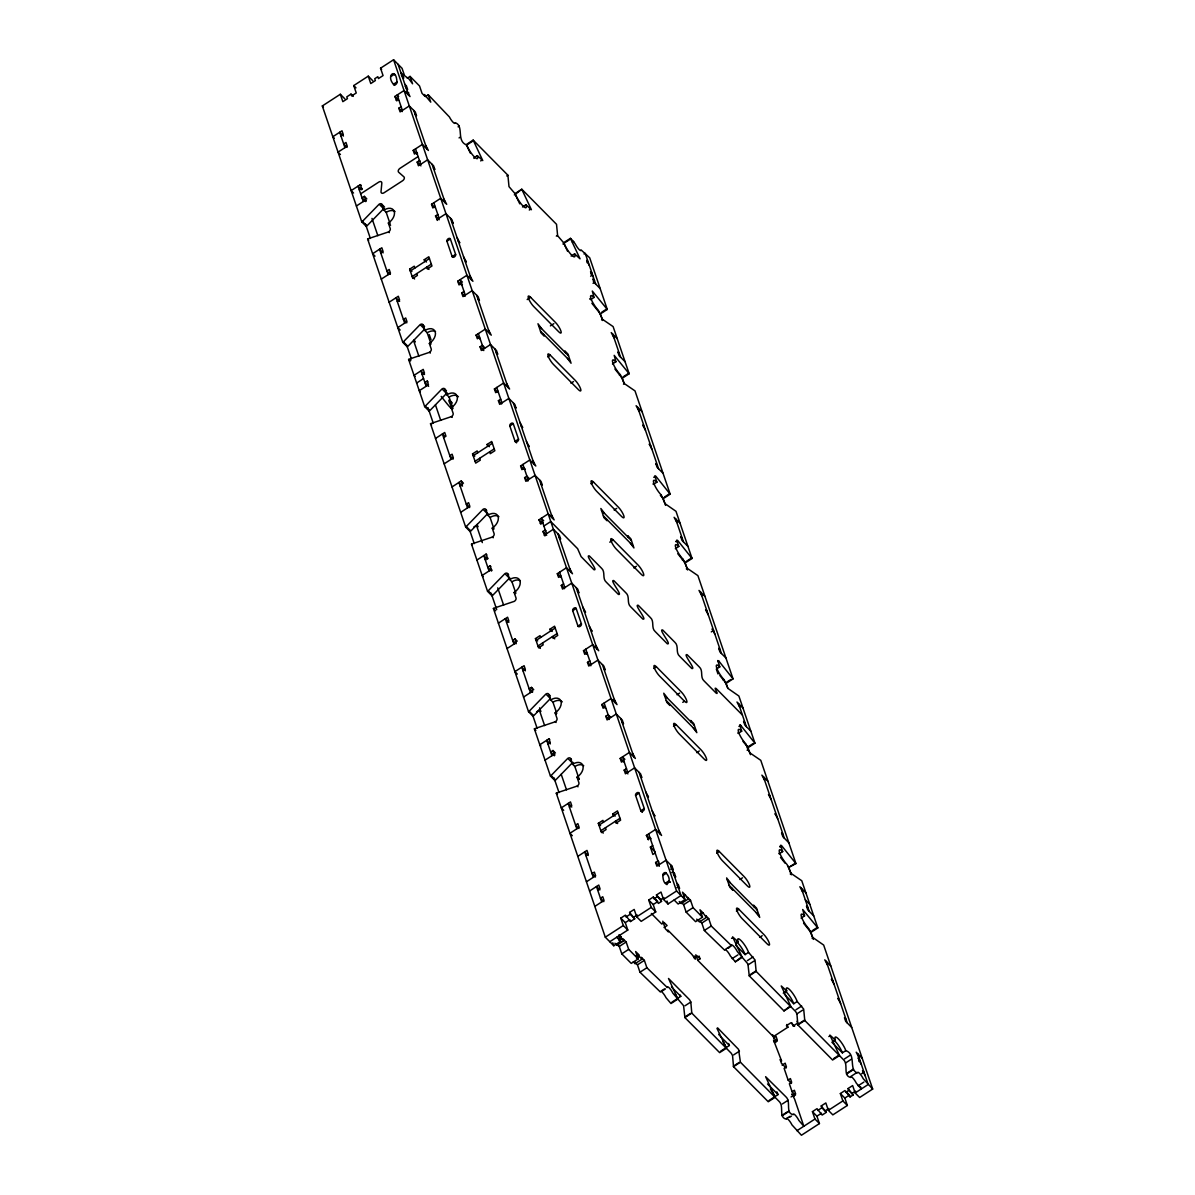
<?xml version="1.0" encoding="UTF-8"?>
<svg xmlns="http://www.w3.org/2000/svg" width="1195" height="1195" viewBox="0 0 1195 1195"><rect width="100%" height="100%" fill="white"/><g stroke="black" fill="none" stroke-linecap="round" stroke-linejoin="round"><path stroke-width="1.5" d="M384.073 208.483A2.808 1.837 -44.7 0 0 383.64 208.737L366.91 225.93A2.823 1.852 -44.7 0 1 366.282 226.423L361.786 221.897A2.823 1.852 -44.7 0 0 362.429 221.389L379.144 204.196A2.808 1.837 -44.7 0 1 382.071 204.554L384.566 207.079M420.879 325.354L424.628 329.133L407.898 346.326A2.808 1.837 -44.7 0 1 407.271 346.834L402.775 342.293A2.808 1.837 -44.7 0 0 403.417 341.8L420.132 324.607A2.808 1.837 -44.7 0 1 423.06 324.95L424.554 326.474M447.408 393.035A2.808 1.837 -44.7 0 0 446.527 393.454L429.797 410.647A2.808 1.837 -44.7 0 1 429.169 411.155L424.673 406.614A2.808 1.837 -44.7 0 0 425.3 406.106L442.031 388.913A2.808 1.837 -44.7 0 1 444.958 389.271L446.452 390.78M487.933 513.611A2.808 1.837 -44.7 0 0 487.515 513.85L470.785 531.058A2.808 1.837 -44.7 0 1 470.158 531.551L465.662 527.025A2.808 1.837 -44.7 0 0 466.289 526.517L483.019 509.324A2.808 1.837 -44.7 0 1 485.947 509.682L486.694 510.429M509.832 577.932A2.808 1.837 -44.7 0 0 509.399 578.171L492.684 595.364A2.808 1.837 -44.7 0 1 492.056 595.872L487.56 591.331A2.808 1.837 -44.7 0 0 488.187 590.823L504.917 573.63A2.808 1.837 -44.7 0 1 507.845 573.988L508.592 574.75M546.653 694.788L550.387 698.582L533.672 715.775A2.808 1.837 -44.7 0 1 533.045 716.268L528.548 711.742A2.808 1.837 -44.7 0 0 529.176 711.234L545.906 694.041A2.808 1.837 -44.7 0 1 548.834 694.4L550.716 699.941L552.956 702.212L556.78 713.415M573.182 762.47A2.808 1.837 -44.7 0 0 572.285 762.888L555.57 780.081A2.808 1.837 -44.7 0 1 554.928 780.589L550.447 776.048A2.808 1.837 -44.7 0 0 551.074 775.555L567.804 758.347A2.808 1.837 -44.7 0 1 570.717 758.706L571.479 759.467M361.786 221.897L322.321 105.952L340.321 94.271L344.817 98.812M340.321 94.271L342.846 101.665L347.431 98.677L346.804 96.84L351.016 94.106L351.644 95.958L356.244 92.971L353.735 85.577L368.254 76.166L372.75 80.707M368.254 76.166L370.764 83.56L375.364 80.573L374.737 78.721L377.829 76.719L378.457 78.571L383.057 75.584L380.548 68.19L393.573 59.75L402.058 68.324L404.567 75.703L408.944 78.915L412.574 83.799L410.064 76.405L407.301 78.198M390.87 76.54L394.305 74.299M401.341 75.165L402.491 74.419L400.997 72.91M396.934 81.992A2.106 1.374 -44.7 0 1 395.679 84.501A2.106 1.374 -44.7 0 1 393.484 84.233C385.552 75.494 396.352 66.711 396.934 81.992L393.484 84.233L394.604 85.368M405.224 86.548L406.375 85.816L404.866 84.292M396.859 100.948L394.858 96.496L404.044 90.536L410.034 96.586L407.286 91.373M340.948 135.961L343.249 134.467L341.994 130.778L332.808 136.738L334.301 138.247M396.113 100.186L398.413 98.707M407.629 93.628L408.78 92.896M415.038 114.167L416.532 115.676L415.277 111.971L409.287 105.937L400.101 111.897L398.831 108.192L401.132 106.713M425.495 96.571L428.258 94.778L449.454 117.005A5.631 1.285 57 0 0 453.129 122.308A5.631 1.285 57 0 0 455.101 122.697C464.496 125.684 455.788 141.174 466.842 145.058A9.844 2.256 57 0 0 474.281 156.814A9.844 2.256 57 0 0 477.313 155.634L482.78 160.593L473.16 140.114L466.259 144.595L470.367 153.154M361.084 185.404L360.337 184.657L351.136 190.617L353.541 193.037M417.503 153.333L416.756 152.572L414.456 154.065L413.201 150.376L422.388 144.416L428.378 150.465L425.629 145.252M359.292 189.841L361.592 188.347L360.337 184.657M458.103 126.834L459.253 126.087M360.651 193.844L378.815 182.073A2.808 1.837 -44.7 0 1 381.817 183.164L381.011 191.827A2.808 1.837 -44.7 0 0 384.028 192.783L402.61 180.729A2.808 1.837 -44.7 0 0 404 176.92L398.652 172.229A2.808 1.837 -44.7 0 1 399.966 168.346L418.116 156.575M366.82 198.878L364.326 196.353L362.025 197.847L365.76 201.626M433.382 168.032L434.875 169.556L433.621 165.851L427.631 159.801L418.429 165.761L417.174 162.072L419.475 160.578L420.222 161.34M459.074 137.903L460.224 137.156M356.379 206.003L365.58 200.043L364.326 196.353M467.648 144.431L473.399 140.711M477.313 155.634L473.862 157.874A9.844 2.256 57 0 1 474.042 158.427M480.659 160.922L481.809 160.175M435.099 206.451L432.799 207.945L431.544 204.255L440.731 198.295L446.721 204.33L443.957 199.132M437.519 220.403L435.518 215.951L437.818 214.458M380.787 252.952L383.072 251.458L381.817 247.768L372.631 253.728L375.021 256.148M436.772 219.641L445.974 213.681L451.964 219.731L453.219 223.42L451.725 221.911M506.74 175.949L507.89 175.202L473.16 140.114M381.28 279.122L390.466 273.162L389.212 269.472L386.911 270.966L390.287 274.357M567.64 251.368L563.532 242.809L570.418 238.343L580.053 258.822L574.586 253.863A9.844 2.256 57 0 1 571.554 255.028A9.844 2.256 57 0 1 564.1 243.272L557.632 235.744L556.526 224.301L521.797 189.228L514.896 193.709L519.78 203.852M516.285 193.545L521.797 189.228M514.328 194.904L515.463 194.158A9.844 2.256 57 0 0 522.917 205.913A9.844 2.256 57 0 0 525.949 204.748L531.416 209.708L522.036 189.826M446.93 241.241L450.381 239.015L455.624 254.401A2.106 1.374 -44.7 0 1 454.369 256.91A2.106 1.374 -44.7 0 1 452.173 256.641L446.93 241.241A2.106 1.374 -44.7 0 1 448.185 238.746A2.106 1.374 -44.7 0 1 450.381 239.015M416.771 273.58L417.399 275.433L412.813 278.405L409.661 269.174L414.262 266.186L414.889 268.038M424.852 261.585L424.225 259.733L428.811 256.761L431.963 265.992L427.362 268.965L426.734 267.127L428.975 269.398M410.303 271.011L429.453 258.583M431.35 264.125L412.2 276.553L414.59 278.973M522.499 206.989L525.949 204.748M452.173 256.641L455.624 254.401M529.295 210.021L530.446 209.289M389.137 302.215L398.323 296.255L399.578 299.945L397.293 301.439M462.42 284.559L461.3 283.424L458.999 284.918L457.745 281.213L466.931 275.253L472.921 281.303L470.173 276.105M477.925 298.884L479.419 300.393L478.164 296.704L472.174 290.654L462.973 296.614L461.718 292.909L464.018 291.431M556.332 236.132L557.482 235.385M562.95 244.019L564.1 243.272M564.921 242.66L570.672 238.94M572.435 242.271L573.585 241.539L575.407 244.183A5.631 1.285 57 0 0 579.082 249.501A5.631 1.285 57 0 0 581.054 249.889L589.703 257.806L607.284 309.445L600.383 313.912L591.869 303.261M571.135 256.088L574.586 253.863M584.056 254.012L585.206 253.28L595.693 284.066M527.174 299.572L530.625 297.346L555.57 322.545A7.036 1.613 57 0 1 560.888 330.94A7.036 1.613 57 0 1 558.722 331.777L533.762 306.577A7.036 1.613 57 0 1 528.444 298.182A7.036 1.613 57 0 1 530.625 297.346M586.999 262.646L588.149 261.899L586.655 260.376L589.404 265.589M479.628 337.304L477.343 338.782L476.073 335.093L485.275 329.133L491.264 335.183L488.501 329.969M422.179 374.558L424.479 373.064L423.224 369.374L414.023 375.335L415.143 376.47M416.652 383.027L423.538 378.561M590.868 274.028L592.018 273.282L590.524 271.773L593.288 276.986M427.944 381.832L427.198 381.071L424.897 382.564L428.646 386.343M496.269 352.749L497.762 354.273L496.508 350.568L490.518 344.533L481.316 350.493L480.061 346.789L482.362 345.31L484.856 347.82M590.629 276.209L591.779 275.462M593.288 281.109L594.438 280.362L592.929 278.853L594.199 282.543L600.189 288.592M593.049 283.29L594.199 282.543M590.569 299.676L594.02 297.435L592.287 291.027L607.284 309.445M550.402 325.891L553.853 323.666M601.653 312.283L606.821 308.922M497.971 391.168L495.671 392.662L494.416 388.972L503.618 383.012L509.608 389.062L506.844 383.849M601.578 319.827L602.429 319.274L613.11 326.593L629.167 373.751L622.281 378.217L614.917 369.031M547.743 356.902L550.327 355.229L575.273 380.413A7.036 1.613 57 0 1 580.591 388.823A7.036 1.613 57 0 1 578.425 389.66L553.464 364.46A7.036 1.613 57 0 1 548.146 356.065A7.036 1.613 57 0 1 550.327 355.229M435.518 438.445L444.704 432.485L445.959 436.175L443.659 437.669M514.597 406.629L516.106 408.152L514.836 404.448L508.861 398.398L499.659 404.358L498.405 400.669L500.705 399.175M444.152 463.839L453.353 457.879L452.098 454.19L449.798 455.683L453.159 459.089M570.971 383.222L573.555 381.534M509.817 425.958L513.267 423.732L518.51 439.118A2.106 1.374 -44.7 0 1 517.256 441.627A2.106 1.374 -44.7 0 1 515.06 441.358L509.817 425.958A2.106 1.374 -44.7 0 1 511.072 423.463A2.106 1.374 -44.7 0 1 513.267 423.732M479.658 458.297L480.285 460.15L475.685 463.122L472.548 453.891L477.149 450.918L477.776 452.756M487.724 446.303L487.097 444.45L491.698 441.478L494.849 450.709L490.249 453.697L489.621 451.844M612.467 363.982L615.918 361.756L614.185 355.348L629.167 373.751M473.19 455.728L492.34 443.315M475.072 461.27L494.237 448.857M518.51 439.118L515.06 441.358L516.554 442.867M619.458 375.245L620.324 374.677A9.844 2.256 57 0 1 612.871 362.921A9.844 2.256 57 0 1 615.918 361.756M452.024 486.933L461.21 480.973L463.451 483.243M623.551 376.604L628.719 373.243M460.165 486.156L462.465 484.662L461.21 480.973M623.476 384.148L624.328 383.58L635.008 390.899L670.156 494.162L663.27 498.629L665.555 505.365M525.307 469.276L524.172 468.141L521.886 469.635L520.617 465.93L529.818 459.97L535.808 466.02L533.045 460.822M460.672 512.341L469.859 506.366L468.604 502.677L466.304 504.17L469.665 507.576M540.812 483.602L542.306 485.11L541.051 481.421L535.061 475.371L525.86 481.331L524.605 477.641L526.905 476.148L529.146 478.418M473.698 527.114L476.446 525.337L477.955 526.846L477.119 524.381M590.913 483.736L593.497 482.063L618.457 507.263A7.036 1.613 57 0 1 623.775 515.657A7.036 1.613 57 0 1 621.594 516.494L596.649 491.294A7.036 1.613 57 0 1 591.331 482.899A7.036 1.613 57 0 1 593.497 482.063M476.91 560.052L486.096 554.092L486.858 554.853M540.976 524.261L538.96 519.81L548.161 513.85L554.151 519.9L551.388 514.701M486.096 554.092L487.366 557.781L485.065 559.275L485.812 560.037M540.215 523.515L542.515 522.021L543.262 522.768M543.889 526.024L550.775 521.543L577.633 548.699L581.099 556.616L593.945 569.716C598.889 571.315 584.385 554.316 589.329 555.914L601.429 568.133C605.79 571.793 601.936 578.529 606.298 582.189L618.398 594.408C623.357 596.006 608.838 579.007 613.782 580.606L625.881 592.825C630.243 596.484 626.404 603.221 630.751 606.881L642.85 619.1C647.809 620.698 633.29 603.699 638.235 605.297L650.349 617.531C654.696 621.176 650.857 627.913 655.204 631.572L667.303 643.791C672.262 645.39 657.743 628.391 662.687 629.989L674.802 642.223C679.148 645.868 675.309 652.619 679.656 656.264L691.771 668.483C696.715 670.096 682.196 653.082 687.14 654.696L699.254 666.915C703.601 670.559 699.762 677.311 704.109 680.956L716.223 693.19C719.495 695.131 712.803 686.528 716.059 688.454L742.424 715.073M490.831 566.549L490.084 565.788L487.784 567.281L491.533 571.061M544.95 535.957L542.948 531.506L545.249 530.027L545.995 530.774M490.084 565.788L491.339 569.492L482.153 575.452L483.273 576.587M544.203 535.211L553.39 529.251L559.38 535.3L560.649 538.99L559.14 537.481M654.158 477.178L655.009 475.744L655.891 476.282L670.156 494.162M654.158 477.403L655.024 476.835M655.024 476.611L656.906 482.153L653.456 484.393A9.844 2.256 57 0 0 652.993 483.945M614.14 510.056L616.725 508.383M660.447 495.641L661.313 495.088A9.844 2.256 57 0 1 653.859 483.333A9.844 2.256 57 0 1 656.906 482.153M664.539 497L669.708 493.654M560.858 575.9L558.558 577.379L557.303 573.69L566.505 567.73L572.48 573.779L569.731 568.566M609.764 542.171L613.199 539.946L638.16 565.145A7.036 1.613 57 0 1 643.478 573.54A7.036 1.613 57 0 1 641.297 574.377L616.351 549.177A7.036 1.613 57 0 1 611.033 540.782A7.036 1.613 57 0 1 613.199 539.946M498.39 623.163L507.591 617.203L508.846 620.892L506.546 622.386M577.484 591.346L578.977 592.869L577.723 589.165L571.733 583.13L562.546 589.09L561.291 585.386L563.592 583.907M517.226 641.177L514.97 638.907L512.685 640.4L516.046 643.806M507.038 648.571L516.24 642.611L514.97 638.907M633.843 567.939L636.442 566.251M676.056 541.484L676.908 540.065L677.789 540.588L692.054 558.468L685.168 562.95L677.804 553.748M676.056 541.708L676.923 541.156M572.704 610.69L576.154 608.449L581.397 623.835A2.106 1.374 -44.7 0 1 580.143 626.344A2.106 1.374 -44.7 0 1 577.947 626.075L572.704 610.69A2.106 1.374 -44.7 0 1 573.958 608.18A2.106 1.374 -44.7 0 1 576.154 608.449M542.545 643.015L543.172 644.867L538.572 647.854L535.435 638.608L540.02 635.635L540.663 637.473M550.611 631.02L549.984 629.167L554.585 626.195L557.721 635.426L553.136 638.414L552.508 636.562L554.749 638.832M675.354 548.699L678.805 546.473L676.908 540.932M536.077 640.445L555.227 628.032M557.109 633.574L537.959 645.987L540.364 648.407M577.947 626.075L581.397 623.835M682.345 559.962L683.196 559.394A9.844 2.256 57 0 1 675.758 547.639A9.844 2.256 57 0 1 678.805 546.473M686.438 561.321L691.606 557.96M523.052 670.873L525.352 669.394L524.097 665.69L514.896 671.65L517.301 674.07M686.348 568.865L687.215 568.297L697.895 575.617L733.043 678.88L726.157 683.346L719.943 675.608M587.059 652.858L584.758 654.352L583.504 650.663L592.705 644.702L598.695 650.737L595.932 645.539M533.732 689.664L531.491 687.394L529.191 688.888L532.552 692.293M523.544 697.058L532.746 691.098L531.491 687.394M603.684 668.319L605.193 669.827L603.923 666.138L597.933 660.088L588.747 666.048L587.492 662.359L589.792 660.865M536.585 711.832L539.333 710.054L540.827 711.563L539.572 707.873M653.799 668.453L656.384 666.78L681.344 691.98A7.036 1.613 57 0 1 686.647 700.375A7.036 1.613 57 0 1 684.481 701.211L682.763 702.331M711.294 631.901L713.594 630.407L712.101 628.899L714.849 634.112M549.73 739.571L548.983 738.809L539.796 744.769L540.917 745.904M605.402 706.738L603.102 708.232L601.847 704.527L611.033 698.567L617.023 704.617L614.275 699.419M547.952 743.992L550.238 742.513L548.983 738.809M555.466 753.029L552.971 750.505L550.671 751.999L554.42 755.778M622.027 722.198L623.521 723.707L622.266 720.017L616.276 713.968L607.09 719.928L605.835 716.238L608.135 714.744L610.63 717.269M545.039 760.169L554.226 754.209L552.971 750.505M717.911 661.552L718.778 660.999L733.043 678.88M718.778 660.999L717.807 660.566L719.793 666.87L716.343 669.11L717.986 673.965M677.027 694.773L679.611 693.1M723.333 680.358L724.185 679.806A9.844 2.256 57 0 1 716.746 668.05A9.844 2.256 57 0 1 719.793 666.87M725.694 682.838L730.862 679.492M623.745 760.617L621.445 762.111L620.19 758.407L629.377 752.447L635.367 758.496L632.618 753.283M673.502 726.336L676.086 724.663L701.047 749.862A7.036 1.613 57 0 1 706.364 758.257A7.036 1.613 57 0 1 704.184 759.094L679.238 733.894A7.036 1.613 57 0 1 673.92 725.499A7.036 1.613 57 0 1 676.086 724.663M640.371 776.078L641.864 777.586L640.61 773.897L634.62 767.847L625.433 773.807L624.178 770.103L626.464 768.624M569.432 807.103L571.733 805.624L570.478 801.92L561.277 807.88L563.682 810.3M696.73 752.656L699.314 750.983M738.943 726.426L740.661 725.32L754.941 743.2L748.04 747.667L742.991 741.363M635.591 795.407L639.041 793.166L644.269 808.567A2.106 1.374 -44.7 0 1 643.029 811.061A2.106 1.374 -44.7 0 1 640.834 810.793L635.591 795.407A2.106 1.374 -44.7 0 1 636.845 792.897A2.106 1.374 -44.7 0 1 639.041 793.166M605.432 827.747L606.059 829.584L601.458 832.571L598.307 823.325L602.907 820.353L603.535 822.205M613.498 815.737L612.871 813.9L617.471 810.912L620.608 820.143L616.008 823.131L615.38 821.279L617.636 823.549M740.661 725.32L739.705 724.887L741.677 731.191L738.241 733.431A9.844 2.256 57 0 0 737.778 732.983M598.964 825.162L618.114 812.749M619.996 818.291L600.846 830.704L603.236 833.124M644.269 808.567L640.834 810.793L642.327 812.316M577.783 856.382L586.984 850.407L588.239 854.111L585.938 855.605M747.592 747.159L752.76 743.798M747.114 750.221L747.965 749.668L746.083 744.126A9.844 2.256 57 0 1 738.644 732.371A9.844 2.256 57 0 1 741.677 731.191M648.392 839.831L646.39 835.38L655.577 829.42L661.567 835.469L658.818 830.256M647.645 839.069L649.946 837.576L651.066 838.711M586.431 881.776L595.633 875.816L594.363 872.111L592.063 873.605L595.439 877.01M655.189 852.976L652.888 854.47L650.379 847.076L652.664 845.582M589.583 891.007L598.77 885.047L600.024 888.736L597.724 890.23M670.664 869.183L671.814 868.436L673.308 869.945L672.053 866.255L666.063 860.206L656.877 866.166L655.607 862.476L657.907 860.983L659.028 862.118M594.811 906.407L604.013 900.447L602.758 896.743L600.458 898.237L603.819 901.642M670.903 867.002L672.053 866.255M662.837 875.442L666.287 873.216C674.219 881.955 663.404 890.738 662.837 875.442A2.106 1.374 -44.7 0 1 664.091 872.947A2.106 1.374 -44.7 0 1 666.287 873.216M671.814 872.559L672.964 871.812L674.458 873.336L675.728 877.025L674.219 875.517M673.308 874.083L674.458 873.336M716.686 853.185L719.27 851.497L744.216 876.697A7.036 1.613 57 0 1 749.534 885.092A7.036 1.613 57 0 1 747.368 885.943L722.407 860.744A7.036 1.613 57 0 1 717.105 852.334A7.036 1.613 57 0 1 719.27 851.497M609.794 941.72L627.793 930.054L623.297 925.513L620.788 918.133L625.388 915.146L630.497 921.524L634.709 918.791L629.601 912.412L634.186 909.44L636.711 916.819L641.192 921.36L655.726 911.934L653.202 904.555L648.721 900.014L653.307 897.042L657.803 901.568L653.202 904.555M653.307 897.042L658.43 903.42L661.522 901.403L656.413 895.025L660.999 892.053L663.524 899.432L668.005 903.973L681.03 895.518L670.559 864.732M626.016 916.998L630.228 914.265L629.601 912.412M653.934 898.879L657.041 896.877M677.192 885.465L678.342 884.718L676.848 883.21M676.953 887.646L678.103 886.899L679.596 888.423L678.342 884.718M627.793 930.054L625.284 922.659L629.87 919.687L630.497 921.524M634.082 916.953L637.144 914.967M661.522 901.403L660.895 899.566L663.972 897.579M618.666 935.371L620.683 941.287L613.782 945.753L605.297 937.194L623.297 925.513M636.711 916.819L651.23 907.408L648.721 900.014M663.524 899.432L676.549 890.992L393.573 59.75M618.398 938.717L621.161 936.925L619.159 934.908M682.748 896.982L685.512 895.189L682.509 892.172L685.034 899.551L678.133 904.032L674.144 899.999M619.025 940.555L621.788 938.762L621.161 936.925M616.904 945.275L623.805 940.809L623.178 938.956L626.165 941.989L628.689 949.368L638.145 958.928L631.244 963.394L621.788 953.849L619.279 946.455L614.887 943.243M681.628 902.703L683.63 904.72L686.139 912.114L695.595 921.674L702.496 917.192L693.04 907.647L690.516 900.253L687.528 897.236L688.156 899.073L681.255 903.554L679.238 901.508M619.279 946.455L626.165 941.989M683.63 904.72L690.516 900.253M779.932 846.613L780.783 845.194L781.649 845.716L795.93 863.597L788.58 867.555M779.932 846.837L780.798 846.284M621.788 953.849L628.689 949.368M686.139 912.114L693.04 907.647M664.017 927.544L667.094 925.557L664.091 922.525L661.791 924.019L651.365 913.488M780.783 846.06L782.68 851.602L779.23 853.827A9.844 2.256 57 0 0 778.767 853.379M739.914 879.49L742.498 877.817M635.86 956.344L638.623 954.566L635.635 951.534L638.145 958.928M700.21 914.623L702.974 912.831L699.986 909.813L702.496 917.192M636.487 958.196L639.25 956.403L638.623 954.566M633.275 961.796L635.098 963.648L641.999 959.182L641.371 957.329L644.359 960.362L646.883 967.741L667.243 987.503A5.631 1.285 57 0 1 669.23 987.892A5.631 1.285 57 0 1 672.89 993.209L683.585 1005.697L684.884 1017.557L719.629 1052.631L726.515 1048.164L717 1028.447L717.597 1027.864L738.57 1049.374L740.422 1062.206L779.065 1101.357C784.473 1106.152 778.139 1117.43 786.31 1119.162A5.631 1.285 57 0 1 788.297 1119.551A5.631 1.285 57 0 1 791.956 1124.868L801.427 1135.25L819.441 1123.569L816.917 1116.19L812.436 1111.649L817.022 1108.676L822.145 1115.054L826.357 1112.321L821.234 1105.943L825.835 1102.955L828.344 1110.349L832.84 1114.875L847.36 1105.465L844.85 1098.071L840.354 1093.544L844.955 1090.557L850.078 1096.935L853.17 1094.934L848.047 1088.555L852.647 1085.568L855.157 1092.962L859.653 1097.488L872.679 1089.048L823.669 945.066L812.705 937.433L808.97 928.844A9.844 2.256 57 0 1 801.531 917.088A9.844 2.256 57 0 1 804.564 915.908L802.682 909.5L817.828 927.918L810.927 932.384L803.563 923.182M860.564 1086.823L861.296 1088.989L856.307 1083.133A5.631 1.285 57 0 0 852.647 1077.83A5.631 1.285 57 0 0 850.661 1077.442C842.49 1075.709 848.838 1064.416 843.416 1059.621L804.773 1020.47L803.667 1009.043L797.184 1001.5A9.844 2.256 57 0 0 789.746 989.744A9.844 2.256 57 0 0 786.713 990.924L781.246 985.95L790.866 1006.429L783.98 1010.91L749.235 975.837L747.936 963.977L737.24 951.474A5.631 1.285 57 0 0 733.581 946.171A5.631 1.285 57 0 0 731.594 945.783L711.234 926.02L708.71 918.626L705.722 915.609L706.35 917.446L699.448 921.928L696.715 919.149M794.257 1096.368L791.852 1093.948L794.615 1099.146L803.832 1126.243L798.843 1120.402A5.631 1.285 57 0 0 795.183 1115.084A5.631 1.285 57 0 0 793.196 1114.696C785.04 1112.963 791.374 1101.67 785.966 1096.876L765.622 1076.695L775.152 1097.279L768.251 1101.745L733.521 1066.672L732.565 1055.603L731.355 1053.363L691.785 1013.091L690.815 1002.022L689.62 999.782L668.513 978.481L677.879 999.05L670.992 1003.531L666.003 997.676A5.631 1.285 57 0 0 662.344 992.373A5.631 1.285 57 0 0 660.357 991.984L639.982 972.222L637.473 964.828L644.359 960.362M872.679 1089.048L863.193 1078.667A5.631 1.285 57 0 0 859.534 1073.349A5.631 1.285 57 0 0 857.547 1072.961C848.166 1069.988 856.86 1054.483 845.821 1050.614A9.844 2.256 57 0 0 838.382 1038.858A9.844 2.256 57 0 0 835.35 1040.038L829.883 1035.064L839.502 1055.543L832.601 1060.025L797.872 1024.937L796.916 1013.868L795.706 1011.642L756.136 971.356L755.031 959.929L748.548 952.4A9.844 2.256 57 0 0 741.109 940.629A9.844 2.256 57 0 0 738.077 941.809L732.61 936.85L742.229 957.329L735.343 961.796L730.354 955.955A5.631 1.285 57 0 0 726.694 950.637A5.631 1.285 57 0 0 724.708 950.249L704.333 930.487L701.823 923.093L708.71 918.626M790.298 866.435L795.482 863.089M790.224 873.978L791.09 873.425L801.77 880.745L817.828 927.918M639.982 972.222L646.883 967.741M704.333 930.487L711.234 926.02M736.389 911.053L738.973 909.38L763.934 934.58A7.036 1.613 57 0 1 769.236 942.974A7.036 1.613 57 0 1 767.07 943.811L742.11 918.611A7.036 1.613 57 0 1 736.807 910.217A7.036 1.613 57 0 1 738.973 909.38M693.966 957.778L697.029 955.791L700.031 958.808L697.731 960.302L773.329 1036.648L787.893 1027.222L786.952 1024.444M731.564 938.359L732.714 937.612M725.948 948.949L731.684 945.23M662.03 991.133L665.481 988.892M728.113 948.292L729.831 947.172M736.344 942.93L738.077 941.809M759.617 937.373L762.201 935.7M732.177 958.599L737.927 954.88M680.269 995.091A9.844 2.256 57 0 1 680.762 996.361L677.311 998.587A9.844 2.256 57 0 0 675.25 994.195M735.791 945.215L745.112 954.626L748.548 952.4M801.113 918.148L804.564 915.908M671.889 1002.187L676.206 999.393M676.489 999.214L677.64 998.467M740.84 957.479L735.343 961.796M747.308 960.66L753.044 956.926M685.079 1005.742L690.815 1002.022M748.279 964.753L754.03 961.034M812.197 930.756L817.365 927.41M684.765 1017.094L690.516 1013.375M750.266 974.627L756.017 970.893M684.884 1017.557L691.785 1013.091M749.235 975.837L756.136 971.356M812.122 938.299L812.988 937.746M783.263 993.164L786.713 990.924M720.525 1051.301L729.383 1045.476A9.844 2.256 57 0 0 728.577 1043.489M789.477 1006.593L783.98 1010.91M784.428 994.33L793.749 1003.74L797.184 1001.5M795.93 1009.76L801.681 1006.041M733.715 1054.856L739.451 1051.137M796.916 1013.868L802.652 1010.148M777.123 1041.293L773.762 1037.887L776.048 1036.394L777.318 1040.083L774.255 1042.07M733.401 1066.209L739.152 1062.474M798.902 1023.727L804.653 1020.007M733.521 1066.672L740.422 1062.206M797.872 1024.937L804.773 1020.47M782.113 1065.163L785.175 1063.177L786.429 1066.881L784.129 1068.36L788.117 1080.056L791.478 1083.462M828.837 1036.573L829.987 1035.826M835.35 1040.038L831.899 1042.264L842.37 1052.855L845.821 1050.614M788.117 1080.056L790.418 1078.577L791.673 1082.267L789.372 1083.76L792.091 1091.767L795.467 1095.158M769.162 1100.416L778.02 1094.575A9.844 2.256 57 0 0 776.84 1091.827M833.512 1058.68L838.113 1055.708M792.091 1091.767L794.391 1090.273L795.661 1093.963L791.06 1096.95M844.566 1058.875L850.317 1055.155M782.352 1103.971L788.088 1100.236M845.552 1062.982L851.288 1059.263M857.816 1058.172L858.966 1057.426L856.203 1052.212L862.192 1058.262M858.966 1061.548L860.116 1060.801L858.622 1059.293L861.371 1064.506M782.038 1115.323L787.789 1111.589M847.539 1072.841L853.29 1069.122M782.157 1115.786L789.044 1111.32M846.508 1074.051L853.409 1069.585M850.81 1076.501L856.561 1072.766M786.4 1118.625L789.85 1116.384M789.716 1117.205L791.434 1116.085M861.7 1073.693L864 1072.199L862.491 1070.69L865.255 1075.888M817.649 1110.514L821.861 1107.78L821.234 1105.943M845.582 1092.409L848.674 1090.393L848.047 1088.555M858.13 1085.792L863.88 1082.072M816.917 1116.19L821.518 1113.202M825.73 1110.469L828.792 1108.482M844.85 1098.071L849.451 1095.098L846.075 1091.692M852.543 1093.081L855.605 1091.095M796.945 1130.709L814.945 1119.043L812.436 1111.649M828.344 1110.349L842.878 1100.924L840.354 1093.544M855.157 1092.962L868.182 1084.507L857.711 1053.721M661.731 990.64L664.286 989.057M382.071 204.554L383.954 210.096A9.844 6.453 -44.7 0 1 394.201 211.336A9.844 6.453 -44.7 0 1 388.36 223.017L390.242 228.559A2.808 1.837 -44.7 0 1 388.584 231.905L368.314 238.686A2.808 1.837 -44.7 0 0 367.627 239.045L402.775 342.293M423.06 324.95L424.942 330.492A9.844 6.453 -44.7 0 1 435.189 331.747A9.844 6.453 -44.7 0 1 429.349 343.428L431.231 348.97A2.808 1.837 -44.7 0 1 429.573 352.301L409.302 359.097A2.823 1.852 -44.7 0 0 408.615 359.441L424.673 406.614M444.958 389.271L446.84 394.813A9.844 6.453 -44.7 0 1 457.087 396.068A9.844 6.453 -44.7 0 1 451.247 407.749L453.129 413.291A2.808 1.837 -44.7 0 1 451.456 416.622L431.201 423.418A2.823 1.852 -44.7 0 0 430.514 423.762L465.662 527.025M485.947 509.682L487.829 515.224A9.844 6.453 -44.7 0 1 498.076 516.464A9.844 6.453 -44.7 0 1 492.235 528.145L494.118 533.687A2.808 1.837 -44.7 0 1 492.445 537.033L472.189 543.815A2.823 1.852 -44.7 0 0 471.502 544.173L487.56 591.331M550.716 699.941A9.844 6.453 -44.7 0 1 560.963 701.181A9.844 6.453 -44.7 0 1 555.122 712.862L557.004 718.404A2.808 1.837 -44.7 0 1 555.331 721.75L535.076 728.532A2.823 1.852 -44.7 0 0 534.389 728.89L550.447 776.048M570.717 758.706L572.614 764.247A9.844 6.453 -44.7 0 1 582.861 765.502A9.844 6.453 -44.7 0 1 577.006 777.183L578.903 782.725A2.808 1.837 -44.7 0 1 577.23 786.056L556.96 792.853A2.823 1.852 -44.7 0 0 556.287 793.196L605.297 937.194M410.064 76.405L419.52 85.95L422.029 93.344L425.032 96.362L424.404 94.524L430.768 102.158L428.258 94.778M570.418 238.343L573.585 241.539M402.252 76.599L403.746 78.108L402.491 74.419M515.463 194.158L508.995 186.629L507.89 175.202M394.231 74.075L395.351 75.21M406.136 87.997L407.629 89.505L406.375 85.816M380.548 68.19L381.668 69.325M398.652 96.526L397.158 95.002L402.386 110.403M394.858 96.496L398.592 100.275M398.831 108.192L402.207 111.598M617.217 338.618L611.228 332.583L613.976 337.782M619.324 353.481L617.83 351.972L619.085 355.662L625.075 361.712M353.735 85.577L355.976 87.847M413.201 150.376L416.935 154.155M351.016 94.106L353.272 96.377M417.174 162.072L420.924 165.851M642.103 411.737L636.113 405.702L638.877 410.901M431.544 204.255L434.831 207.571M435.518 215.951L439.267 219.731M457.058 237.611L459.821 242.824L458.327 241.315M644.21 426.6L642.716 425.091L645.479 430.305M322.321 105.952L323.442 107.087M538.601 325.608L568.551 355.841M540.484 331.149L570.433 361.383M463.555 256.701L466.319 261.914L464.825 260.39M650.707 445.69L649.214 444.181L651.977 449.38M343.443 136.051L339.694 132.272L344.937 147.657M347.043 147.373L343.682 143.968L345.982 142.474L347.237 146.163L338.036 152.124L340.441 154.543M657.325 465.079L655.816 463.57L657.071 467.275L663.061 473.31M462.435 282.139L460.03 279.735L465.273 295.12M457.745 281.213L461.479 284.993M379.89 204.957L383.64 208.737M383.954 210.096L386.209 212.366L390.018 223.57M361.592 188.347L362.339 189.109M361.637 189.766L358.037 186.136L363.28 201.537M461.718 292.909L465.094 296.315M365.58 200.043L366.327 200.805M388.36 223.017L390.601 225.287M424.225 259.733L426.466 262.004M680.104 523.35L674.114 517.301L676.863 522.499M388.584 231.905L389.331 232.652M682.211 538.198L680.717 536.689L681.972 540.394L687.962 546.429M476.073 335.093L479.822 338.872M362.429 221.389L366.163 225.168M409.661 269.174L411.902 271.444M480.061 346.789L483.811 350.568M383.117 252.877L379.517 249.262L388.166 274.656M367.627 239.045L368.747 240.18M704.99 596.469L699 590.42L701.749 595.618M494.416 388.972L497.792 392.378M519.944 422.328L522.708 427.541L521.199 426.032M707.096 611.317L705.603 609.808L708.351 615.022M498.405 400.669L501.646 403.94M399.623 301.379L396.023 297.749L404.672 323.143M424.942 330.492L427.198 332.763L431.007 343.966M601.488 510.325L631.438 540.573M603.37 515.867L633.32 546.115M429.349 343.428L430.469 344.563M526.442 441.418L529.206 446.631L527.697 445.123M406.793 322.844L403.417 319.453L405.717 317.96L406.972 321.649L397.786 327.609L400.176 330.029M429.573 352.301L430.319 353.063M720.197 649.811L718.703 648.287L719.958 651.992L725.948 658.042M403.417 341.8L407.151 345.579M520.617 465.93L523.873 469.217M442.777 389.675L446.527 393.454M446.84 394.813L449.096 397.084L452.995 408.57M410.049 359.859L410.796 360.606M424.509 374.498L420.924 370.868L426.167 386.254M452.293 403.014C440.701 390.138 464.228 426.092 441.194 396.382M408.615 359.441L410.109 360.965M524.605 477.641L527.981 481.032M451.247 407.749L452.367 408.884M487.097 444.45L489.353 446.721M742.976 708.067L736.986 702.018L739.75 707.216M451.456 416.622L452.218 417.384M420.386 391.855L419.266 390.72L428.452 384.76L427.198 381.071M745.097 722.93L743.589 721.407L744.858 725.111L750.848 731.161M543.65 520.736L541.26 518.331L546.503 533.717M538.96 519.81L542.201 523.096M425.3 406.106L429.05 409.885M472.548 453.891L474.788 456.161M542.948 531.506L546.683 535.3M444.809 436.399L442.404 433.979L451.053 459.373M430.514 423.762L431.634 424.897M767.877 781.186L761.887 775.137L764.636 780.335M684.481 701.211L659.535 676.011A7.036 1.613 57 0 1 654.218 667.617A7.036 1.613 57 0 1 656.384 666.78M557.303 573.69L560.679 577.095M561.291 585.386L564.533 588.672M582.831 607.06L585.58 612.258L584.086 610.75M769.983 796.049L768.49 794.526L771.238 799.739M462.51 486.096L458.91 482.466L467.559 507.86M483.766 510.071L487.515 513.85M487.829 515.224L490.084 517.48L493.998 528.982M664.375 695.057L694.31 725.29M666.257 700.599L696.207 730.832M589.329 626.135L592.093 631.348L590.584 629.84M776.481 815.124L774.987 813.616L777.736 818.829M492.235 528.145L493.356 529.28M492.445 537.033L493.206 537.78M783.083 834.528L781.59 833.02L782.845 836.709L788.834 842.759M466.289 526.517L470.038 530.296M583.504 650.663L587.253 654.442M505.664 574.392L509.399 578.171M507.845 573.988L509.727 579.53L511.968 581.801L515.881 593.288M487.366 557.781L488.113 558.543M487.396 559.215L483.811 555.585L489.039 570.971M471.502 544.173L472.249 544.92M587.492 662.359L590.853 665.764M491.339 569.492L492.086 570.239M509.727 579.53A9.844 6.453 -44.7 0 1 519.974 580.785A9.844 6.453 -44.7 0 1 514.134 592.466L515.254 593.601M549.984 629.167L552.224 631.438M805.863 892.784L799.873 886.735L802.637 891.948M805.31 899.79L809.792 904.331M807.969 907.647L806.476 906.139L807.73 909.828L813.72 915.878M601.847 704.527L605.596 708.306M488.187 590.823L491.937 594.617M535.435 638.608L537.675 640.879M605.835 716.238L609.077 719.51M508.891 622.326L505.291 618.696L513.94 644.09M514.134 592.466L516.016 598.008A2.808 1.837 -44.7 0 1 514.343 601.339L494.073 608.135A2.823 1.852 -44.7 0 0 493.401 608.479L495.641 610.75M830.764 965.904L824.774 959.854L827.523 965.067M624.88 759.333L622.49 756.913L627.733 772.314M620.19 758.407L623.551 761.812M624.178 770.103L627.913 773.882M645.718 791.777L648.467 796.975L646.973 795.467M832.87 980.766L831.376 979.258L834.125 984.456M525.397 670.813L521.797 667.183L530.446 692.577M549.581 695.146L550.327 695.908M727.247 879.774L757.197 910.007M729.144 885.316L759.079 915.549M555.122 712.862L556.243 713.998M652.216 810.867L654.965 816.066L653.471 814.557M839.368 999.856L837.874 998.333L840.623 1003.546M555.331 721.75L556.078 722.497M845.97 1019.245L844.477 1017.737L845.731 1021.426L851.721 1027.476M529.176 711.234L532.925 715.013M646.39 835.38L649.632 838.651M568.551 759.109L572.285 762.888M572.614 764.247L574.855 766.518L579.261 779.454L577.006 777.183M550.283 743.932L546.683 740.303L551.926 755.703M534.389 728.89L535.883 730.399M650.379 847.076L654.86 851.617M554.226 754.209L554.973 754.956M612.871 813.9L615.111 816.155M655.607 862.476L659.356 866.255M577.23 786.056L577.977 786.818M688.156 899.073L685.512 895.189M706.35 917.446L702.974 912.831M670.022 882.044L668.901 880.909L665.451 883.15L666.959 884.659M668.976 881.133L670.111 882.268M676.549 890.992L685.034 899.551M699.822 921.076L701.823 923.093M551.074 775.555L554.824 779.334M598.307 823.325L600.562 825.596M794.585 1026.356L790.985 1022.726L786.4 1025.698L787.893 1027.222M571.763 807.043L568.178 803.413L576.827 828.807M556.287 793.196L557.408 794.331M656.413 895.025L660.895 899.566M848.674 1090.393L853.17 1094.934M578.933 828.523L575.557 825.118L577.857 823.624L579.112 827.328L569.925 833.288L572.315 835.708M651.23 907.408L655.726 911.934M842.878 1100.924L847.36 1105.465M775.913 1042.488L773.524 1040.068L781.62 1060.981L780.126 1059.457L781.381 1063.162L786.176 1068.001M588.269 855.53L584.684 851.901L593.332 877.309M630.228 914.265L634.709 918.791M821.861 1107.78L826.357 1112.321M599.845 889.946L596.469 886.541L601.712 901.926M620.788 918.133L625.284 922.659M814.945 1119.043L819.441 1123.569M671.441 986.951L680.762 996.361M720.077 1036.065L729.383 1045.476M767.548 1083.999L778.02 1094.575M621.788 938.762L623.805 940.809M639.25 956.403L641.999 959.182M616.68 937.253L620.683 941.287M637.473 964.828L634.47 961.811L635.098 963.648M663.15 498.509L660.506 495.223M602.429 319.274L598.426 310.371A9.844 2.256 57 0 1 590.987 298.616A9.844 2.256 57 0 1 594.02 297.435M624.328 383.58L620.324 374.677M687.215 568.297L683.196 559.394M724.185 679.806L727.919 688.395L738.883 696.028L754.941 743.2M791.09 873.425L787.072 864.523A9.844 2.256 57 0 1 779.633 852.767A9.844 2.256 57 0 1 782.68 851.602M780.514 857.427L785.13 863.223M747.965 749.668L750.101 753.029L760.782 760.334L795.93 863.597M692.054 558.468L675.997 511.311L665.032 503.678L661.313 495.088M612.721 334.092L620.578 357.185M637.607 407.211L658.579 468.784M675.608 518.809L683.465 541.903M700.494 591.928L721.451 653.501M738.495 703.526L746.352 726.62M763.381 776.645L784.338 838.218M801.367 888.243L809.239 911.337M826.268 961.363L847.225 1022.935M600.278 313.613L602.624 320.499M621.759 376.709L624.089 383.52M684.645 561.426L687.543 569.955M726.127 683.256L727.86 688.38M747.532 746.143L750.43 754.672M788.416 866.27L791.329 874.8M810.404 930.86L813.317 939.389M849.451 1095.098L850.078 1096.935M797.065 1021.262L797.692 1023.114L793.107 1026.087L792.046 1023.01M565.549 352.824L564.921 350.971L567.924 354.004L571.061 363.235L567.446 358.366M628.436 537.541L627.808 535.704L630.796 538.721L633.947 547.952L630.318 543.083M691.322 722.258L690.695 720.421L693.683 723.438L696.834 732.669L693.205 727.8M754.209 906.99L753.582 905.138L756.569 908.155L759.721 917.401L756.091 912.532M541.604 328.64L537.974 323.755L541.126 333.002L544.113 336.019L543.486 334.182M604.476 513.357L600.861 508.487L603.998 517.719L607 520.736L606.373 518.899M667.363 698.074L663.748 693.205L666.885 702.436L669.887 705.468L669.245 703.616M730.25 882.791L726.62 877.922L729.772 887.153L732.759 890.185L732.132 888.333M772.672 1034.691L773.762 1037.887M398.055 64.291L408.541 95.077M413.784 110.463L426.884 148.942M432.127 164.342L445.227 202.821M450.455 218.222L471.428 279.794M476.671 295.18L489.771 333.674M494.999 349.06L508.099 387.538M513.342 402.939L534.314 464.511M539.542 479.912L552.643 518.391M557.886 533.777L570.986 572.271M576.229 587.656L597.186 649.229M602.429 664.629L615.53 703.108M620.773 718.509L633.873 756.988M639.116 772.373L660.073 833.946M699.075 956.045L700.031 958.808M695.834 954.76L697.731 960.302M694.31 956.045L695.356 959.122L691.741 954.252L667.781 930.068L668.408 931.906L665.421 928.888L662.792 921.196M415.502 148.882L420.73 164.283M433.83 202.762L439.073 218.147M478.373 333.599L483.616 349M496.717 387.479L501.96 402.879M522.917 464.452L528.16 479.837M559.604 572.196L564.847 587.596M585.804 649.169L591.047 664.554M604.147 703.048L609.39 718.434M648.691 833.886L659.162 864.672M667.004 901.015L668.005 903.973M429.304 334.645L431.051 339.783M414.232 339.664L415.068 342.128L413.575 340.605L418.862 356.155M371.974 218.401L377.844 235.684M435.443 404.851L440.731 420.401M476.446 525.337L482.332 542.605M497.732 587.85L503.618 605.118M539.333 710.054L544.636 725.604M561.202 774.285L566.505 789.835M612.781 942.795L613.782 945.753M365.386 223.779L370.36 238.417M407.256 346.804L411.379 358.903M427.959 407.6L433.247 423.135M469.56 529.803L474.266 543.62M491.145 593.213L496.717 609.584M532.447 714.52L537.153 728.338M554.032 777.945L559.021 792.584M493.401 608.479L528.548 711.742M386.209 212.366A9.844 6.453 -44.7 0 1 395.082 211.59M574.855 766.518A9.844 6.453 -44.7 0 1 583.728 765.756M552.956 702.212A9.844 6.453 -44.7 0 1 562.292 701.883M511.968 581.801A9.844 6.453 -44.7 0 1 520.303 580.665M490.084 517.48A9.844 6.453 -44.7 0 1 498.942 516.718M449.096 397.084A9.844 6.453 -44.7 0 1 458.417 396.755M427.198 332.763A9.844 6.453 -44.7 0 1 435.533 331.627M718.912 1034.885A9.844 2.256 57 0 1 718.733 1034.332M722.856 1041.577A9.844 2.256 57 0 1 725.948 1047.701M770.357 1089.003A9.844 2.256 57 0 1 774.584 1096.816M589.658 298.81A9.844 2.256 57 0 1 590.106 299.228M834.02 1040.247A9.844 2.256 57 0 1 842.37 1052.855M785.384 991.133A9.844 2.256 57 0 1 793.749 1003.74M736.747 942.018A9.844 2.256 57 0 1 745.112 954.626"/></g></svg>
